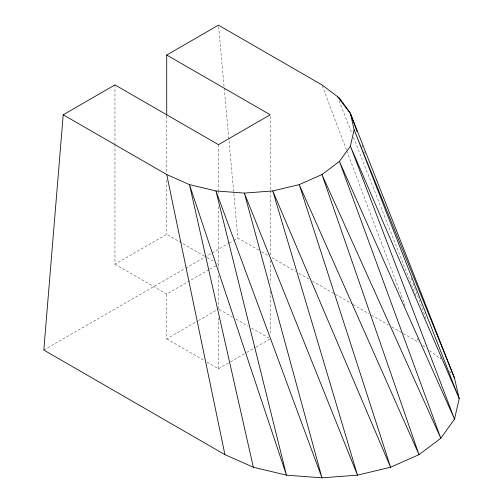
<?xml version="1.0" encoding="UTF-8"?>
<svg xmlns="http://www.w3.org/2000/svg" width="503" height="503" viewBox="0 0 503 503"><rect width="100%" height="100%" fill="white"/><g stroke="black" fill="none" stroke-linecap="round" stroke-linejoin="round"><path stroke-width="0.38" stroke-dasharray="2.52 1.89" d="M114.967 144.399L114.967 264.176L166.719 234.297L204.35 256.027M43.811 350.075L184.947 268.589M185.626 268.2L211.411 253.311M212.09 252.921L228.375 243.515M229.054 243.125L233.122 240.774M233.801 240.384L237.875 238.032L258.9 250.173M114.967 264.176L166.719 294.054L209.059 269.608M209.732 269.218L217.12 264.949M166.719 294.054L166.719 338.871L197.635 321.021M198.301 320.631L218.465 308.993M207.041 362.154L218.465 368.749L229.89 362.154M230.563 361.764L246.024 352.836M246.696 352.452L255.43 347.403M256.102 347.02L270.218 338.871L250.727 327.616M261.617 251.739L267.722 255.266M271.79 257.618L295.538 271.324M298.927 273.28L309.1 279.159M312.495 281.114L334.879 294.041M335.558 294.431L352.515 304.221M353.194 304.611L368.8 313.621M371.51 315.186L388.473 324.982M391.862 326.937L402.721 333.206M403.393 333.596L418.999 342.606M207.041 257.58L213.762 261.459M217.12 263.396L218.465 264.176M219.138 309.383L232.581 317.142M235.938 319.078L248.036 326.063M166.719 338.871L204.35 360.601M422.74 345.416L426.475 348.227M429.593 350.572L440.804 359.01L439.943 356.822M449.487 371.113L452.228 374.936M339.079 100.858L352.012 133.672M353.446 137.319L416.377 297.028M322.241 85.642L346.573 150.246M346.85 150.982L405.732 307.364M417.339 338.198L418.722 341.87M362.022 144.952L362.833 147.159M364.461 151.573L365.272 153.78M411.026 278.096L411.838 280.303M412.919 283.246L426.456 320.027M218.61 26.716L237.875 238.032M270.218 116.35L270.218 190.002M270.218 190.782L270.218 255.034M270.218 260.516L270.218 283.239M270.218 291.074L270.218 334.168M218.465 144.663L218.465 190.103M218.465 190.889L218.465 194.806M218.465 206.557L218.465 268.809M218.465 275.506L218.465 308.414M218.465 317.821L218.465 368.749M166.719 116.086L166.719 173.233M166.719 180.281L166.719 234.297M114.967 84.906L114.967 143.619"/><path stroke-width="0.75" d="M166.719 55.028L270.218 114.785L218.465 144.663L114.967 84.906L63.215 114.785L43.811 350.075L224.935 454.643L253.355 467.237L286.452 475.153L321.964 477.85L357.482 475.153L390.58 467.237L418.999 454.643L440.804 438.239L454.517 419.131L459.189 398.627L454.517 378.118L350.377 113.32L339.412 98.035L321.964 84.906L218.465 25.15L166.719 55.028L166.719 115.306M63.215 114.785L166.719 174.541L189.455 184.614L215.932 190.945L244.339 193.102L272.752 190.945L299.228 184.614L321.964 174.541L339.412 161.413L350.377 146.128L354.118 129.724L350.377 113.32L337.356 96.482M454.517 378.118L354.118 129.724L459.189 398.627L350.377 146.128L454.517 419.131L339.412 161.413L440.804 438.239L321.964 174.541L418.999 454.643L299.228 184.614L390.58 467.237L272.752 190.945L357.482 475.153L244.339 193.102L321.964 477.85L215.932 190.945L286.452 475.153L189.455 184.614L253.355 467.237M350.377 113.32L357.149 131.711M166.719 174.541L224.935 454.643"/></g></svg>
